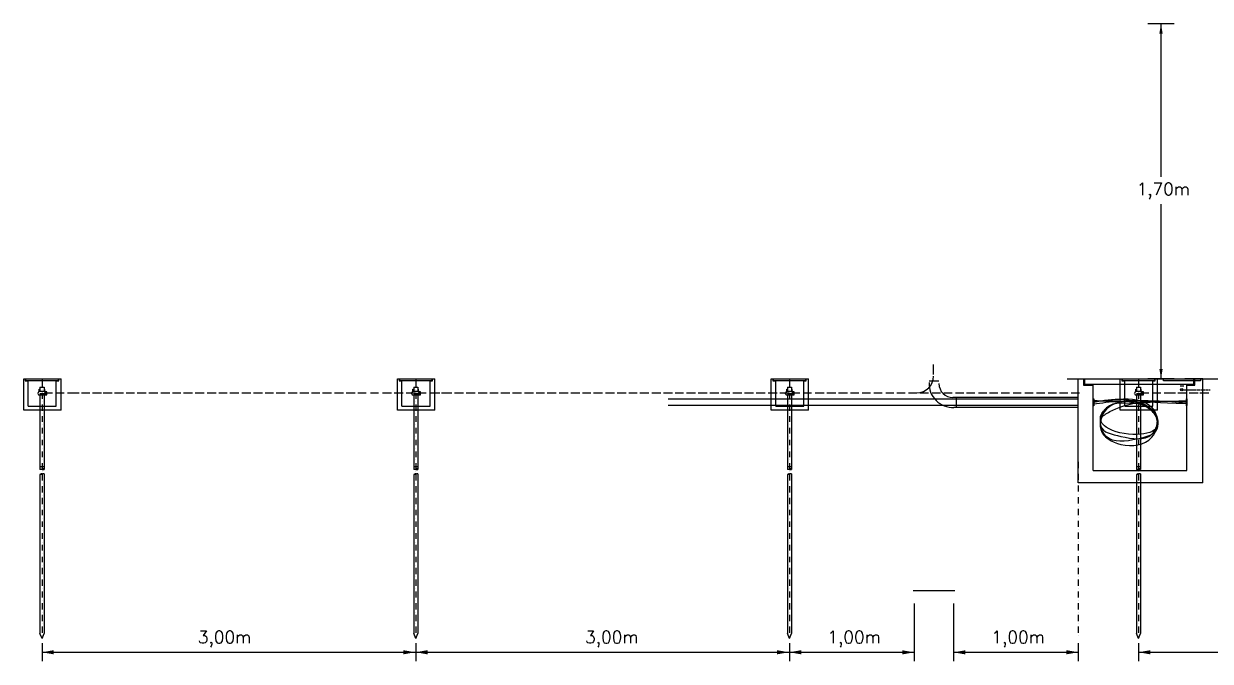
# Model space of a CAD drawing. Header units: millimetres. Extents: x 42 to 552, y 43 to 535.
# Drawn here: x 468.88 to 474.83, y 494.09 to 497.29 of the extents above; entities that cross this region are included whole.
import ezdxf

# ---------------------------------------------------------------- set-up
doc = ezdxf.new("R2010")
doc.units = ezdxf.units.MM
doc.header["$LTSCALE"] = 0.75
doc.header["$MEASUREMENT"] = 0
doc.linetypes.add('HIDDENX2', pattern=[19.05, 12.7, -6.35])
for name, color, linetype in [('L-FINA', 7, 'HIDDENX2'), ('PDF_DESENHO', 7, 'Continuous'), ('PDF_DETALHES', 7, 'Continuous'), ('PDF_POSTE', 7, 'Continuous'), ('PENA_05', 5, 'Continuous')]:
    doc.layers.add(name, color=color, linetype=linetype)
doc.layers.add('PDF_COTAS', color=7, linetype='Continuous', true_color=0x007eff)
doc.styles.add('ROMANS', font='romans.shx')

# ---------------------------------------------------------------- blocks, each defined once
blk = doc.blocks.new('A$C52243038')
at = {"color": 7, "linetype": 'Continuous'}
for points in [[(0, 0), (0, 0.65)], [(0, 0.65), (0.033, 0.65)], [(0.033, 0.65), (0.033, 0.611)], [(0.033, 0.611), (0.094, 0.611)], [(0.039, 0.65), (0.722, 0.65)], [(0.039, 0.65), (0.039, 0.617)], [(0.039, 0.617), (0.722, 0.617)], [(0.094, 0.078), (0.094, 0.611)], [(0.678, 0.611), (0.728, 0.611), (0.728, 0.65)], [(0.678, 0.078), (0.678, 0.611)], [(0.722, 0.617), (0.722, 0.65)], [(0.728, 0.65), (0.778, 0.65)], [(0.778, 0), (0.778, 0.65)], [(0.094, 0.078), (0.678, 0.078)], [(0.778, 0), (0, 0)]]:
    blk.add_lwpolyline(points, dxfattribs=at)
blk = doc.blocks.new('A$C25676E2D')
at = {"color": 7, "linetype": 'Continuous'}
for points in [[(0, 0), (0, 6.5)], [(0, 6.5), (0.333, 6.5)], [(0.333, 6.5), (0.333, 6.111)], [(0.333, 6.111), (0.944, 6.111)], [(0.389, 6.5), (7.222, 6.5)], [(0.389, 6.5), (0.389, 6.167)], [(0.389, 6.167), (7.222, 6.167)], [(0.944, 0.778), (0.944, 6.111)], [(6.778, 6.111), (7.278, 6.111), (7.278, 6.5)], [(6.778, 0.778), (6.778, 6.111)], [(7.222, 6.167), (7.222, 6.5)], [(7.278, 6.5), (7.778, 6.5)], [(7.778, 0), (7.778, 6.5)], [(0.944, 0.778), (6.778, 0.778)], [(7.778, 0), (0, 0)]]:
    blk.add_lwpolyline(points, dxfattribs=at)

msp = doc.modelspace()

# ---------------------------------------------------------------- hatches: boundary and pattern name
h = msp.add_hatch(color=256)
h.paths.add_polyline_path([(474.2474, 495.3768), (474.2501, 495.3768), (474.2501, 495.3774), (474.2474, 495.3774)])
h.paths.add_polyline_path([(474.2474, 495.3774), (474.2501, 495.3774), (474.2501, 495.3812), (474.2474, 495.3812)])
h.paths.add_polyline_path([(474.2474, 495.3812), (474.2501, 495.3812), (474.2501, 495.3945), (474.25, 495.4106), (474.2474, 495.4106)])
h.paths.add_polyline_path([(474.2474, 495.4106), (474.25, 495.4106), (474.25, 495.4112), (474.2474, 495.4112)])
h.paths.add_polyline_path([(474.25, 495.4106), (474.2501, 495.4106), (474.2501, 495.4112), (474.25, 495.4112)])
h.paths.add_polyline_path([(474.2501, 495.3945), (474.2501, 495.4106), (474.25, 495.4106)])
h.paths.add_polyline_path([(474.2501, 495.3774), (474.2502, 495.3774), (474.2501, 495.3945)])
h = msp.add_hatch(color=256)
h.paths.add_polyline_path([(474.2474, 495.3768), (474.2501, 495.3768), (474.2501, 495.3774), (474.2474, 495.3774)])
h.paths.add_polyline_path([(474.2474, 495.3774), (474.2501, 495.3774), (474.2501, 495.3812), (474.2474, 495.3812)])
h.paths.add_polyline_path([(474.2474, 495.3812), (474.2501, 495.3812), (474.2501, 495.3945), (474.25, 495.4106), (474.2474, 495.4106)])
h.paths.add_polyline_path([(474.2474, 495.4106), (474.25, 495.4106), (474.25, 495.4112), (474.2474, 495.4112)])
h.paths.add_polyline_path([(474.25, 495.4106), (474.2501, 495.4106), (474.2501, 495.4112), (474.25, 495.4112)])
h.paths.add_polyline_path([(474.2501, 495.3945), (474.2501, 495.4106), (474.25, 495.4106)])
h.paths.add_polyline_path([(474.2501, 495.3774), (474.2502, 495.3774), (474.2501, 495.3945)])
h = msp.add_hatch(color=256)
h.paths.add_polyline_path([(474.7165, 495.3768), (474.7138, 495.3768), (474.7138, 495.3774), (474.7165, 495.3774)])
h.paths.add_polyline_path([(474.7165, 495.3774), (474.7138, 495.3774), (474.7138, 495.3812), (474.7165, 495.3812)])
h.paths.add_polyline_path([(474.7165, 495.3812), (474.7138, 495.3812), (474.7138, 495.3945), (474.7139, 495.4106), (474.7165, 495.4106)])
h.paths.add_polyline_path([(474.7165, 495.4106), (474.7139, 495.4106), (474.7139, 495.4112), (474.7165, 495.4112)])
h.paths.add_polyline_path([(474.7139, 495.4106), (474.7138, 495.4106), (474.7138, 495.4112), (474.7139, 495.4112)])
h.paths.add_polyline_path([(474.7138, 495.3945), (474.7138, 495.4106), (474.7139, 495.4106)])
h.paths.add_polyline_path([(474.7138, 495.3774), (474.7137, 495.3774), (474.7138, 495.3945)])
h = msp.add_hatch(color=256)
h.paths.add_polyline_path([(474.7165, 495.3768), (474.7138, 495.3768), (474.7138, 495.3774), (474.7165, 495.3774)])
h.paths.add_polyline_path([(474.7165, 495.3774), (474.7138, 495.3774), (474.7138, 495.3812), (474.7165, 495.3812)])
h.paths.add_polyline_path([(474.7165, 495.3812), (474.7138, 495.3812), (474.7138, 495.3945), (474.7139, 495.4106), (474.7165, 495.4106)])
h.paths.add_polyline_path([(474.7165, 495.4106), (474.7139, 495.4106), (474.7139, 495.4112), (474.7165, 495.4112)])
h.paths.add_polyline_path([(474.7139, 495.4106), (474.7138, 495.4106), (474.7138, 495.4112), (474.7139, 495.4112)])
h.paths.add_polyline_path([(474.7138, 495.3945), (474.7138, 495.4106), (474.7139, 495.4106)])
h.paths.add_polyline_path([(474.7138, 495.3774), (474.7137, 495.3774), (474.7138, 495.3945)])
at = {"linetype": 'Continuous'}
for points in [[(469.0277, 494.1493), (469.0277, 494.1284), (468.9686, 494.1389)], [(470.7826, 494.1493), (470.7826, 494.1284), (470.8417, 494.1389)], [(470.9043, 494.1493), (470.9043, 494.1284), (470.8452, 494.1389)], [(472.6592, 494.1493), (472.6592, 494.1284), (472.7183, 494.1389)], [(472.7808, 494.1493), (472.7808, 494.1284), (472.7218, 494.1389)], [(473.288, 494.1489), (473.288, 494.1281), (473.3471, 494.1385)], [(473.6052, 494.1489), (473.6052, 494.1281), (473.5462, 494.1385)], [(474.1124, 494.1493), (474.1124, 494.1284), (474.1715, 494.1389)], [(474.5335, 494.1493), (474.5335, 494.1284), (474.4745, 494.1389)]]:
    msp.add_hatch(color=256, dxfattribs=at).paths.add_polyline_path(points)

# ---------------------------------------------------------------- linework, layer by layer
for p, q in [((474.654, 497.2942), (474.5206, 497.2942)), ((474.5873, 496.5263), (474.5873, 497.2942)), ((474.5873, 495.5116), (474.5873, 496.3888)), ((473.4453, 495.5336), (473.4453, 495.5828)), ((474.654, 495.5116), (474.5206, 495.5116)), ((474.654, 495.5116), (474.5206, 495.5116)), ((473.4725, 495.4992), (473.4225, 495.4992)), ((474.1715, 495.4176), (473.5424, 495.4176)), ((473.5581, 495.4176), (473.5581, 495.3676)), ((474.2474, 495.3774), (474.2474, 495.4106)), ((474.2474, 495.4106), (474.2474, 495.3774)), ((474.2474, 495.3774), (474.2474, 495.4106)), ((474.2474, 495.4106), (474.2474, 495.3774)), ((474.7165, 495.3774), (474.7165, 495.4106)), ((474.7165, 495.4106), (474.7165, 495.3774)), ((474.7165, 495.3774), (474.7165, 495.4106)), ((474.7165, 495.4106), (474.7165, 495.3774)), ((474.1715, 495.3676), (473.5478, 495.3676)), ((473.3473, 494.3841), (473.3473, 494.0937)), ((473.546, 494.3841), (473.546, 494.0937)), ((468.9686, 494.1389), (473.3473, 494.1389)), ((473.546, 494.1389), (474.1715, 494.1389)), ((474.4745, 494.1389), (478.8531, 494.1389))]:
    msp.add_line(p, q)
for points in [[(468.9686, 495.508), (468.9686, 495.4698)], [(470.8452, 495.508), (470.8452, 495.4698)], [(472.7218, 495.508), (472.7218, 495.4698)], [(474.4745, 495.508), (474.4745, 495.4698)], [(468.9547, 495.449), (468.9513, 495.4455), (468.9478, 495.4385), (468.9513, 495.4316), (468.9547, 495.4316)], [(468.9547, 495.4594), (468.9582, 495.4594)], [(468.9547, 495.4455), (468.9547, 495.4594)], [(468.9547, 495.449), (468.986, 495.449)], [(468.9582, 495.4698), (468.9791, 495.4698)], [(468.9582, 495.4698), (468.9582, 495.449)], [(468.9686, 495.4559), (468.9686, 495.4559)], [(468.9791, 495.4698), (468.9791, 495.449)], [(468.9791, 495.4594), (468.9825, 495.4594)], [(468.9825, 495.449), (468.9825, 495.4594)], [(468.986, 495.4316), (468.986, 495.449)], [(470.8313, 495.449), (470.8278, 495.4455), (470.8244, 495.4385), (470.8278, 495.4316), (470.8313, 495.4316)], [(470.8313, 495.4594), (470.8348, 495.4594)], [(470.8313, 495.4455), (470.8313, 495.4594)], [(470.8313, 495.449), (470.8626, 495.449)], [(470.8348, 495.4698), (470.8556, 495.4698)], [(470.8348, 495.4698), (470.8348, 495.449)], [(470.8452, 495.4559), (470.8452, 495.4559)], [(470.8556, 495.4698), (470.8556, 495.449)], [(470.8556, 495.4594), (470.8591, 495.4594)], [(470.8591, 495.449), (470.8591, 495.4594)], [(470.8626, 495.4316), (470.8626, 495.449)], [(472.7079, 495.449), (472.7044, 495.4455), (472.7009, 495.4385), (472.7044, 495.4316), (472.7079, 495.4316)], [(472.7079, 495.4594), (472.7113, 495.4594)], [(472.7079, 495.4455), (472.7079, 495.4594)], [(472.7079, 495.449), (472.7391, 495.449)], [(472.7113, 495.4698), (472.7322, 495.4698)], [(472.7113, 495.4698), (472.7113, 495.449)], [(472.7218, 495.4559), (472.7218, 495.4559)], [(472.7322, 495.4698), (472.7322, 495.449)], [(472.7322, 495.4594), (472.7357, 495.4594)], [(472.7357, 495.449), (472.7357, 495.4594)], [(472.7391, 495.4316), (472.7391, 495.449)], [(474.4606, 495.449), (474.4571, 495.4455), (474.4536, 495.4385), (474.4571, 495.4316), (474.4606, 495.4316)], [(474.4606, 495.4594), (474.464, 495.4594)], [(474.4606, 495.4455), (474.4606, 495.4594)], [(474.4606, 495.449), (474.4918, 495.449)], [(474.464, 495.4698), (474.4849, 495.4698)], [(474.464, 495.4698), (474.464, 495.449)], [(474.4745, 495.4559), (474.4745, 495.4559)], [(474.4849, 495.4698), (474.4849, 495.449)], [(474.4849, 495.4594), (474.4884, 495.4594)], [(474.4884, 495.449), (474.4884, 495.4594)], [(474.4918, 495.4316), (474.4918, 495.449)], [(468.9443, 495.4385), (468.9443, 495.4385)], [(468.9547, 495.4316), (468.986, 495.4316)], [(468.9582, 495.4385), (468.986, 495.4385)], [(468.9582, 495.4316), (468.9582, 495.0563)], [(468.9686, 495.442), (468.9686, 495.4107)], [(468.9686, 495.3968), (468.9686, 495.3968)], [(468.9791, 495.442), (469.0208, 495.442)], [(468.9791, 495.4316), (468.9791, 495.0563)], [(468.986, 495.4455), (468.986, 495.4316), (468.993, 495.4316), (468.993, 495.4455), (468.986, 495.4455)], [(468.986, 495.442), (468.9895, 495.442)], [(468.986, 495.4385), (468.9895, 495.4385)], [(468.9895, 495.442), (468.993, 495.4455), (468.993, 495.4455)], [(468.9895, 495.4385), (468.993, 495.4385), (468.9895, 495.442)], [(468.993, 495.4316), (468.993, 495.4351), (468.9895, 495.4385)], [(469.0034, 495.4385), (469.0034, 495.4385)], [(469.0381, 495.442), (469.0799, 495.442)], [(469.0972, 495.442), (469.1389, 495.442)], [(469.1129, 495.442), (469.1546, 495.442)], [(469.1667, 495.442), (469.2084, 495.442)], [(469.2223, 495.442), (469.2675, 495.442)], [(469.2762, 495.442), (469.3214, 495.442)], [(469.3318, 495.442), (469.3735, 495.442)], [(469.3318, 495.442), (469.377, 495.442)], [(469.3909, 495.442), (469.4326, 495.442)], [(469.4465, 495.442), (469.4917, 495.442)], [(469.5056, 495.442), (469.5507, 495.442)], [(469.5646, 495.442), (469.6063, 495.442)], [(469.5646, 495.442), (469.6098, 495.442)], [(469.6237, 495.442), (469.6654, 495.442)], [(469.6793, 495.442), (469.7245, 495.442)], [(469.7384, 495.442), (469.7836, 495.442)], [(469.7975, 495.442), (469.8392, 495.442)], [(469.7975, 495.442), (469.8426, 495.442)], [(469.8565, 495.442), (469.8982, 495.442)], [(469.9121, 495.442), (469.9573, 495.442)], [(469.9712, 495.442), (470.0164, 495.442)], [(470.0303, 495.442), (470.072, 495.442)], [(470.0303, 495.442), (470.0755, 495.442)], [(470.0894, 495.442), (470.1311, 495.442)], [(470.145, 495.442), (470.1901, 495.442)], [(470.204, 495.442), (470.2492, 495.442)], [(470.2631, 495.442), (470.3048, 495.442)], [(470.2631, 495.442), (470.3083, 495.442)], [(470.3222, 495.442), (470.3639, 495.442)], [(470.3778, 495.442), (470.423, 495.442)], [(470.4369, 495.442), (470.4821, 495.442)], [(470.496, 495.442), (470.5377, 495.442)], [(470.496, 495.442), (470.5411, 495.442)], [(470.555, 495.442), (470.5967, 495.442)], [(470.6173, 495.442), (470.659, 495.442)], [(470.6784, 495.442), (470.7236, 495.442)], [(470.7375, 495.442), (470.7827, 495.442)], [(470.7966, 495.442), (470.8417, 495.442)], [(470.8209, 495.4385), (470.8209, 495.4385)], [(470.8313, 495.4316), (470.8626, 495.4316)], [(470.8348, 495.4385), (470.8626, 495.4385)], [(470.8348, 495.4316), (470.8348, 495.0563)], [(470.8452, 495.442), (470.8452, 495.4107)], [(470.8452, 495.3968), (470.8452, 495.3968)], [(470.8556, 495.442), (470.8973, 495.442)], [(470.8556, 495.4316), (470.8556, 495.0563)], [(470.8626, 495.4455), (470.8626, 495.4316), (470.8695, 495.4316), (470.8695, 495.4455), (470.8626, 495.4455)], [(470.8626, 495.442), (470.8661, 495.442)], [(470.8626, 495.4385), (470.8661, 495.4385)], [(470.8661, 495.442), (470.8695, 495.4455), (470.8695, 495.4455)], [(470.8661, 495.4385), (470.8695, 495.4385), (470.8661, 495.442)], [(470.8695, 495.4316), (470.8695, 495.4351), (470.8661, 495.4385)], [(470.88, 495.4385), (470.88, 495.4385)], [(470.9147, 495.442), (470.9564, 495.442)], [(470.9251, 495.442), (470.9668, 495.442)], [(470.9738, 495.442), (471.0155, 495.442)], [(470.9842, 495.442), (471.0259, 495.442)], [(471.0398, 495.442), (471.085, 495.442)], [(471.0989, 495.442), (471.1441, 495.442)], [(471.158, 495.442), (471.1997, 495.442)], [(471.158, 495.442), (471.2031, 495.442)], [(471.217, 495.442), (471.2587, 495.442)], [(471.2726, 495.442), (471.3178, 495.442)], [(471.3317, 495.442), (471.3769, 495.442)], [(471.3908, 495.442), (471.4325, 495.442)], [(471.3908, 495.442), (471.436, 495.442)], [(471.4499, 495.442), (471.4916, 495.442)], [(471.5055, 495.442), (471.5507, 495.442)], [(471.5646, 495.442), (471.6097, 495.442)], [(471.6236, 495.442), (471.6653, 495.442)], [(471.6236, 495.442), (471.6688, 495.442)], [(471.6827, 495.442), (471.7244, 495.442)], [(471.7383, 495.442), (471.7835, 495.442)], [(471.7974, 495.442), (471.8426, 495.442)], [(471.8565, 495.442), (471.8982, 495.442)], [(471.8565, 495.442), (471.9016, 495.442)], [(471.9155, 495.442), (471.9572, 495.442)], [(471.9711, 495.442), (472.0163, 495.442)], [(472.0302, 495.442), (472.0754, 495.442)], [(472.0893, 495.442), (472.131, 495.442)], [(472.0893, 495.442), (472.1345, 495.442)], [(472.1484, 495.442), (472.1901, 495.442)], [(472.204, 495.442), (472.2491, 495.442)], [(472.263, 495.442), (472.3082, 495.442)], [(472.3221, 495.442), (472.3638, 495.442)], [(472.3221, 495.442), (472.3673, 495.442)], [(472.3812, 495.442), (472.4229, 495.442)], [(472.4368, 495.442), (472.482, 495.442)], [(472.4959, 495.442), (472.5411, 495.442)], [(472.555, 495.442), (472.6001, 495.442)], [(472.555, 495.442), (472.6001, 495.442)], [(472.614, 495.442), (472.6592, 495.442)], [(472.6731, 495.442), (472.7183, 495.442)], [(472.6974, 495.4385), (472.6974, 495.4385)], [(472.7079, 495.4316), (472.7391, 495.4316)], [(472.7113, 495.4385), (472.7391, 495.4385)], [(472.7113, 495.4316), (472.7113, 495.0563)], [(472.7218, 495.442), (472.7218, 495.4107)], [(472.7218, 495.3968), (472.7218, 495.3968)], [(472.7322, 495.442), (472.7739, 495.442)], [(472.7322, 495.4316), (472.7322, 495.0563)], [(472.7391, 495.4455), (472.7391, 495.4316), (472.7461, 495.4316), (472.7461, 495.4455), (472.7391, 495.4455)], [(472.7391, 495.442), (472.7426, 495.442)], [(472.7391, 495.4385), (472.7426, 495.4385)], [(472.7426, 495.442), (472.7461, 495.4455), (472.7461, 495.4455)], [(472.7426, 495.4385), (472.7461, 495.4385), (472.7426, 495.442)], [(472.7461, 495.4316), (472.7461, 495.4351), (472.7426, 495.4385)], [(472.7565, 495.4385), (472.7565, 495.4385)], [(472.7913, 495.442), (472.833, 495.442)], [(472.8503, 495.442), (472.892, 495.442)], [(472.8503, 495.442), (472.8955, 495.442)], [(472.8503, 495.442), (472.8955, 495.442)], [(472.9094, 495.442), (472.9546, 495.442)], [(472.9685, 495.442), (473.0137, 495.442)], [(473.0276, 495.442), (473.0693, 495.442)], [(473.0866, 495.442), (473.1283, 495.442)], [(473.1457, 495.442), (473.1874, 495.442)], [(473.2048, 495.442), (473.2465, 495.442)], [(473.2604, 495.442), (473.3021, 495.442)], [(473.3195, 495.442), (473.3473, 495.442)], [(473.3195, 495.442), (473.3612, 495.442)], [(473.3786, 495.442), (473.4203, 495.442)], [(473.4376, 495.442), (473.4793, 495.442)], [(473.4967, 495.442), (473.5384, 495.442)], [(473.5558, 495.442), (473.5975, 495.442)], [(473.6114, 495.442), (473.6531, 495.442)], [(473.6705, 495.442), (473.6983, 495.442)], [(473.6705, 495.442), (473.7122, 495.442)], [(473.7261, 495.442), (473.7678, 495.442)], [(473.7851, 495.442), (473.8129, 495.442)], [(473.7851, 495.442), (473.8268, 495.442)], [(473.8442, 495.442), (473.8859, 495.442)], [(473.9033, 495.442), (473.945, 495.442)], [(473.9624, 495.442), (474.0041, 495.442)], [(474.0215, 495.442), (474.0632, 495.442)], [(474.0771, 495.442), (474.1188, 495.442)], [(474.1361, 495.442), (474.1639, 495.442)], [(474.1361, 495.442), (474.1778, 495.442)], [(474.4501, 495.4385), (474.4501, 495.4385)], [(474.4606, 495.4316), (474.4918, 495.4316)], [(474.464, 495.4385), (474.4918, 495.4385)], [(474.464, 495.4316), (474.464, 495.0563)], [(474.4745, 495.442), (474.4745, 495.4107)], [(474.4745, 495.3968), (474.4745, 495.3968)], [(474.4849, 495.442), (474.5266, 495.442)], [(474.4849, 495.4316), (474.4849, 495.0563)], [(474.4918, 495.4455), (474.4918, 495.4316), (474.4988, 495.4316), (474.4988, 495.4455), (474.4918, 495.4455)], [(474.4918, 495.442), (474.4953, 495.442)], [(474.4918, 495.4385), (474.4953, 495.4385)], [(474.4953, 495.442), (474.4988, 495.4455), (474.4988, 495.4455)], [(474.4953, 495.4385), (474.4988, 495.4385), (474.4953, 495.442)], [(474.4988, 495.4316), (474.4988, 495.4351), (474.4953, 495.4385)], [(474.5092, 495.4385), (474.5092, 495.4385)], [(474.544, 495.442), (474.5857, 495.442)], [(474.603, 495.442), (474.6447, 495.442)], [(474.6187, 495.442), (474.6604, 495.442)], [(474.6725, 495.442), (474.7142, 495.442)], [(474.7281, 495.442), (474.7733, 495.442)], [(474.782, 495.442), (474.8272, 495.442)], [(468.9686, 495.3829), (468.9686, 495.3517)], [(468.9686, 495.3378), (468.9686, 495.3378)], [(470.8452, 495.3829), (470.8452, 495.3517)], [(470.8452, 495.3378), (470.8452, 495.3378)], [(472.7218, 495.3829), (472.7218, 495.3517)], [(472.7218, 495.3378), (472.7218, 495.3378)], [(474.4745, 495.3829), (474.4745, 495.3517)], [(474.4745, 495.3378), (474.4745, 495.3378)], [(468.9686, 495.3239), (468.9686, 495.2961)], [(468.9686, 495.2822), (468.9686, 495.2822)], [(470.8452, 495.3239), (470.8452, 495.2961)], [(470.8452, 495.2822), (470.8452, 495.2822)], [(472.7218, 495.3239), (472.7218, 495.2961)], [(472.7218, 495.2822), (472.7218, 495.2822)], [(474.4745, 495.3239), (474.4745, 495.2961)], [(474.4745, 495.2822), (474.4745, 495.2822)], [(468.9686, 495.2648), (468.9686, 495.237)], [(468.9686, 495.2231), (468.9686, 495.2231)], [(470.8452, 495.2648), (470.8452, 495.237)], [(470.8452, 495.2231), (470.8452, 495.2231)], [(472.7218, 495.2648), (472.7218, 495.237)], [(472.7218, 495.2231), (472.7218, 495.2231)], [(474.4745, 495.2648), (474.4745, 495.237)], [(474.4745, 495.2231), (474.4745, 495.2231)], [(468.9686, 495.2057), (468.9686, 495.1779)], [(468.9686, 495.164), (468.9686, 495.164)], [(470.8452, 495.2057), (470.8452, 495.1779)], [(470.8452, 495.164), (470.8452, 495.164)], [(472.7218, 495.2057), (472.7218, 495.1779)], [(472.7218, 495.164), (472.7218, 495.164)], [(474.4745, 495.2057), (474.4745, 495.1779)], [(474.4745, 495.164), (474.4745, 495.164)], [(468.9686, 495.1466), (468.9686, 495.1188)], [(468.9686, 495.1049), (468.9686, 495.1049)], [(470.8452, 495.1466), (470.8452, 495.1188)], [(470.8452, 495.1049), (470.8452, 495.1049)], [(472.7218, 495.1466), (472.7218, 495.1188)], [(472.7218, 495.1049), (472.7218, 495.1049)], [(474.1715, 495.0945), (474.1715, 495.0632)], [(474.1715, 495.0945), (474.1715, 495.0632)], [(474.4745, 495.1466), (474.4745, 495.1188)], [(474.4745, 495.1049), (474.4745, 495.1049)], [(468.9791, 495.0702), (468.9582, 495.0702)], [(468.9686, 495.0563), (468.9652, 495.0563), (468.9617, 495.0563), (468.9617, 495.0563), (468.9582, 495.0563)], [(468.9686, 495.0354), (468.9652, 495.0354), (468.9582, 495.032)], [(468.9582, 495.032), (468.9582, 494.2327)], [(468.9617, 495.032), (468.9582, 495.032)], [(468.9721, 495.0354), (468.9652, 495.032), (468.9617, 495.032), (468.9617, 495.032)], [(468.9686, 495.0876), (468.9686, 495.0598)], [(468.9686, 495.0563), (468.9721, 495.0563), (468.9791, 495.0563), (468.9756, 495.0563), (468.9756, 495.0598), (468.9721, 495.0598), (468.9686, 495.0563)], [(468.9686, 495.0459), (468.9686, 495.0459)], [(468.9686, 495.032), (468.9686, 495.0007)], [(468.9791, 495.0354), (468.9756, 495.0354), (468.9756, 495.0354), (468.9721, 495.0354)], [(468.9791, 495.0354), (468.9791, 494.2327)], [(470.8556, 495.0702), (470.8348, 495.0702)], [(470.8452, 495.0563), (470.8417, 495.0563), (470.8383, 495.0563), (470.8383, 495.0563), (470.8348, 495.0563)], [(470.8452, 495.0354), (470.8417, 495.0354), (470.8348, 495.032)], [(470.8348, 495.032), (470.8348, 494.2327)], [(470.8383, 495.032), (470.8348, 495.032)], [(470.8487, 495.0354), (470.8417, 495.032), (470.8383, 495.032), (470.8383, 495.032)], [(470.8452, 495.0876), (470.8452, 495.0598)], [(470.8452, 495.0563), (470.8487, 495.0563), (470.8556, 495.0563), (470.8522, 495.0563), (470.8522, 495.0598), (470.8487, 495.0598), (470.8452, 495.0563)], [(470.8452, 495.0459), (470.8452, 495.0459)], [(470.8452, 495.032), (470.8452, 495.0007)], [(470.8556, 495.0354), (470.8522, 495.0354), (470.8522, 495.0354), (470.8487, 495.0354)], [(470.8556, 495.0354), (470.8556, 494.2327)], [(472.7322, 495.0702), (472.7113, 495.0702)], [(472.7218, 495.0563), (472.7183, 495.0563), (472.7148, 495.0563), (472.7148, 495.0563), (472.7113, 495.0563)], [(472.7218, 495.0354), (472.7183, 495.0354), (472.7113, 495.032)], [(472.7113, 495.032), (472.7113, 494.2327)], [(472.7148, 495.032), (472.7113, 495.032)], [(472.7252, 495.0354), (472.7183, 495.032), (472.7148, 495.032), (472.7148, 495.032)], [(472.7218, 495.0876), (472.7218, 495.0598)], [(472.7218, 495.0563), (472.7252, 495.0563), (472.7322, 495.0563), (472.7287, 495.0563), (472.7287, 495.0598), (472.7252, 495.0598), (472.7218, 495.0563)], [(472.7218, 495.0459), (472.7218, 495.0459)], [(472.7218, 495.032), (472.7218, 495.0007)], [(472.7322, 495.0354), (472.7287, 495.0354), (472.7287, 495.0354), (472.7252, 495.0354)], [(472.7322, 495.0354), (472.7322, 494.2327)], [(474.1715, 495.0493), (474.1715, 495.0493)], [(474.1715, 495.0493), (474.1715, 495.0493)], [(474.1715, 495.0354), (474.1715, 495.0042)], [(474.1715, 495.0354), (474.1715, 495.0042)], [(474.4849, 495.0702), (474.464, 495.0702)], [(474.4745, 495.0563), (474.471, 495.0563), (474.4675, 495.0563), (474.4675, 495.0563), (474.464, 495.0563)], [(474.4745, 495.0354), (474.471, 495.0354), (474.464, 495.032)], [(474.464, 495.032), (474.464, 494.2327)], [(474.4675, 495.032), (474.464, 495.032)], [(474.4779, 495.0354), (474.471, 495.032), (474.4675, 495.032), (474.4675, 495.032)], [(474.4745, 495.0876), (474.4745, 495.0598)], [(474.4745, 495.0563), (474.4779, 495.0563), (474.4849, 495.0563), (474.4814, 495.0563), (474.4814, 495.0598), (474.4779, 495.0598), (474.4745, 495.0563)], [(474.4745, 495.0459), (474.4745, 495.0459)], [(474.4745, 495.032), (474.4745, 495.0007)], [(474.4849, 495.0354), (474.4814, 495.0354), (474.4814, 495.0354), (474.4779, 495.0354)], [(474.4849, 495.0354), (474.4849, 494.2327)], [(468.9686, 494.9868), (468.9686, 494.9868)], [(468.9686, 494.9729), (468.9686, 494.9416)], [(470.8452, 494.9868), (470.8452, 494.9868)], [(470.8452, 494.9729), (470.8452, 494.9416)], [(472.7218, 494.9868), (472.7218, 494.9868)], [(472.7218, 494.9729), (472.7218, 494.9416)], [(474.1715, 494.9903), (474.1715, 494.9903)], [(474.1715, 494.9903), (474.1715, 494.9903)], [(474.1715, 494.9764), (474.1715, 494.9451)], [(474.4745, 494.9868), (474.4745, 494.9868)], [(474.4745, 494.9729), (474.4745, 494.9416)], [(468.9686, 494.9277), (468.9686, 494.9277)], [(468.9686, 494.9138), (468.9686, 494.8825)], [(470.8452, 494.9277), (470.8452, 494.9277)], [(470.8452, 494.9138), (470.8452, 494.8825)], [(472.7218, 494.9277), (472.7218, 494.9277)], [(472.7218, 494.9138), (472.7218, 494.8825)], [(474.1715, 494.9312), (474.1715, 494.9312)], [(474.1715, 494.9173), (474.1715, 494.886)], [(474.4745, 494.9277), (474.4745, 494.9277)], [(474.4745, 494.9138), (474.4745, 494.8825)], [(468.9686, 494.8686), (468.9686, 494.8686)], [(468.9686, 494.8547), (468.9686, 494.8269)], [(470.8452, 494.8686), (470.8452, 494.8686)], [(470.8452, 494.8547), (470.8452, 494.8269)], [(472.7218, 494.8686), (472.7218, 494.8686)], [(472.7218, 494.8547), (472.7218, 494.8269)], [(474.1715, 494.8721), (474.1715, 494.8721)], [(474.1715, 494.8582), (474.1715, 494.8269)], [(474.4745, 494.8686), (474.4745, 494.8686)], [(474.4745, 494.8547), (474.4745, 494.8269)], [(468.9686, 494.8095), (468.9686, 494.8095)], [(468.9686, 494.7956), (468.9686, 494.7678)], [(470.8452, 494.8095), (470.8452, 494.8095)], [(470.8452, 494.7956), (470.8452, 494.7678)], [(472.7218, 494.8095), (472.7218, 494.8095)], [(472.7218, 494.7956), (472.7218, 494.7678)], [(474.1715, 494.813), (474.1715, 494.813)], [(474.1715, 494.7991), (474.1715, 494.7678)], [(474.4745, 494.8095), (474.4745, 494.8095)], [(474.4745, 494.7956), (474.4745, 494.7678)], [(468.9686, 494.7505), (468.9686, 494.7505)], [(468.9686, 494.7366), (468.9686, 494.7088)], [(470.8452, 494.7505), (470.8452, 494.7505)], [(470.8452, 494.7366), (470.8452, 494.7088)], [(472.7218, 494.7505), (472.7218, 494.7505)], [(472.7218, 494.7366), (472.7218, 494.7088)], [(474.1715, 494.7539), (474.1715, 494.7539)], [(474.1715, 494.74), (474.1715, 494.7088)], [(474.4745, 494.7505), (474.4745, 494.7505)], [(474.4745, 494.7366), (474.4745, 494.7088)], [(468.9686, 494.6914), (468.9686, 494.6914)], [(468.9686, 494.6775), (468.9686, 494.6497)], [(470.8452, 494.6914), (470.8452, 494.6914)], [(470.8452, 494.6775), (470.8452, 494.6497)], [(472.7218, 494.6914), (472.7218, 494.6914)], [(472.7218, 494.6775), (472.7218, 494.6497)], [(474.1715, 494.6949), (474.1715, 494.6949)], [(474.1715, 494.681), (474.1715, 494.6497)], [(474.4745, 494.6914), (474.4745, 494.6914)], [(474.4745, 494.6775), (474.4745, 494.6497)], [(468.9686, 494.6323), (468.9686, 494.6323)], [(468.9686, 494.6184), (468.9686, 494.5906)], [(470.8452, 494.6323), (470.8452, 494.6323)], [(470.8452, 494.6184), (470.8452, 494.5906)], [(472.7218, 494.6323), (472.7218, 494.6323)], [(472.7218, 494.6184), (472.7218, 494.5906)], [(474.1715, 494.6358), (474.1715, 494.6358)], [(474.1715, 494.6219), (474.1715, 494.5906)], [(474.4745, 494.6323), (474.4745, 494.6323)], [(474.4745, 494.6184), (474.4745, 494.5906)], [(468.9686, 494.5767), (468.9686, 494.5767)], [(468.9686, 494.5628), (468.9686, 494.5315)], [(470.8452, 494.5767), (470.8452, 494.5767)], [(470.8452, 494.5628), (470.8452, 494.5315)], [(472.7218, 494.5767), (472.7218, 494.5767)], [(472.7218, 494.5628), (472.7218, 494.5315)], [(474.1715, 494.5767), (474.1715, 494.5767)], [(474.1715, 494.5628), (474.1715, 494.5315)], [(474.4745, 494.5767), (474.4745, 494.5767)], [(474.4745, 494.5628), (474.4745, 494.5315)], [(468.9686, 494.5176), (468.9686, 494.5176)], [(468.9686, 494.5037), (468.9686, 494.4725)], [(470.8452, 494.5176), (470.8452, 494.5176)], [(470.8452, 494.5037), (470.8452, 494.4725)], [(472.7218, 494.5176), (472.7218, 494.5176)], [(472.7218, 494.5037), (472.7218, 494.4725)], [(474.1715, 494.5176), (474.1715, 494.5176)], [(474.1715, 494.5037), (474.1715, 494.4725)], [(474.4745, 494.5176), (474.4745, 494.5176)], [(474.4745, 494.5037), (474.4745, 494.4725)], [(468.9686, 494.4586), (468.9686, 494.4586)], [(468.9686, 494.4447), (468.9686, 494.4134)], [(470.8452, 494.4586), (470.8452, 494.4586)], [(470.8452, 494.4447), (470.8452, 494.4134)], [(472.7218, 494.4586), (472.7218, 494.4586)], [(472.7218, 494.4447), (472.7218, 494.4134)], [(474.1715, 494.4586), (474.1715, 494.4586)], [(474.1715, 494.4447), (474.1715, 494.4134)], [(474.4745, 494.4586), (474.4745, 494.4586)], [(474.4745, 494.4447), (474.4745, 494.4134)], [(468.9686, 494.3995), (468.9686, 494.3995)], [(468.9686, 494.3856), (468.9686, 494.3543)], [(470.8452, 494.3995), (470.8452, 494.3995)], [(470.8452, 494.3856), (470.8452, 494.3543)], [(472.7218, 494.3995), (472.7218, 494.3995)], [(472.7218, 494.3856), (472.7218, 494.3543)], [(474.1715, 494.3995), (474.1715, 494.3995)], [(474.1715, 494.3856), (474.1715, 494.3543)], [(474.4745, 494.3995), (474.4745, 494.3995)], [(474.4745, 494.3856), (474.4745, 494.3543)], [(468.9686, 494.3404), (468.9686, 494.3404)], [(468.9686, 494.3265), (468.9686, 494.2952)], [(470.8452, 494.3404), (470.8452, 494.3404)], [(470.8452, 494.3265), (470.8452, 494.2952)], [(472.7218, 494.3404), (472.7218, 494.3404)], [(472.7218, 494.3265), (472.7218, 494.2952)], [(474.1715, 494.3404), (474.1715, 494.3404)], [(474.1715, 494.3265), (474.1715, 494.2952)], [(474.4745, 494.3404), (474.4745, 494.3404)], [(474.4745, 494.3265), (474.4745, 494.2952)], [(468.9686, 494.2813), (468.9686, 494.2813)], [(468.9686, 494.2674), (468.9686, 494.2362)], [(470.8452, 494.2813), (470.8452, 494.2813)], [(470.8452, 494.2674), (470.8452, 494.2362)], [(472.7218, 494.2813), (472.7218, 494.2813)], [(472.7218, 494.2674), (472.7218, 494.2362)], [(474.1715, 494.2813), (474.1715, 494.2813)], [(474.1715, 494.2674), (474.1715, 494.2362)], [(474.4745, 494.2813), (474.4745, 494.2813)], [(474.4745, 494.2674), (474.4745, 494.2362)], [(468.9686, 494.2084), (468.9582, 494.2327)], [(468.9686, 494.2084), (468.9791, 494.2327)], [(468.9686, 494.2223), (468.9686, 494.2223)], [(470.8452, 494.2084), (470.8348, 494.2327)], [(470.8452, 494.2084), (470.8556, 494.2327)], [(470.8452, 494.2223), (470.8452, 494.2223)], [(472.7218, 494.2084), (472.7113, 494.2327)], [(472.7218, 494.2084), (472.7322, 494.2327)], [(472.7218, 494.2223), (472.7218, 494.2223)], [(474.1715, 494.2223), (474.1715, 494.2223)], [(474.4745, 494.2084), (474.464, 494.2327)], [(474.4745, 494.2084), (474.4849, 494.2327)], [(474.4745, 494.2223), (474.4745, 494.2223)], [(468.9686, 494.184), (468.9686, 494.0937)], [(470.8452, 494.184), (470.8452, 494.0937)], [(470.8452, 494.184), (470.8452, 494.0937)], [(472.7218, 494.184), (472.7218, 494.0937)], [(472.7218, 494.184), (472.7218, 494.0937)], [(472.7218, 494.184), (472.7218, 494.0937)], [(474.1715, 494.184), (474.1715, 494.0937)], [(474.1715, 494.184), (474.1715, 494.0937)], [(474.1715, 494.184), (474.1715, 494.0937)], [(474.4745, 494.184), (474.4745, 494.0937)]]:
    msp.add_lwpolyline(points, dxfattribs=at)
for points in [[(472.1133, 495.4106), (474.1715, 495.4106)], [(474.1715, 495.3774), (472.1133, 495.3774)]]:
    msp.add_lwpolyline(points)
for points in [[(474.2501, 495.3768), (474.2474, 495.3768), (474.2474, 495.4112), (474.2501, 495.4112)], [(474.2501, 495.3768), (474.2474, 495.3768), (474.2474, 495.4112), (474.2501, 495.4112)], [(474.7138, 495.3768), (474.7165, 495.3768), (474.7165, 495.4112), (474.7138, 495.4112)], [(474.7138, 495.3768), (474.7165, 495.3768), (474.7165, 495.4112), (474.7138, 495.4112)]]:
    msp.add_lwpolyline(points, close=True)
for centre, radius, start, end in [((473.3619, 495.5254), 0.0834, 270, 0), ((473.5424, 495.4875), 0.1199, 177.42305, 272.59486), ((473.5424, 495.4875), 0.0699, 180, 270.00001)]:
    msp.add_arc(centre, radius, start, end)
for points, knots in [([(474.2474, 495.3961), (474.2893, 495.4018), (474.3852, 495.4148), (474.542, 495.4104), (474.5935, 495.2503), (474.4571, 495.2222), (474.3094, 495.2503), (474.2675, 495.3215), (474.3876, 495.4333), (474.5075, 495.3919), (474.7138, 495.402)], [0.060951, 0.060951, 0.060951, 0.060951, 3.18264, 7.20266, 9.71785, 12.736991, 16.557052, 18.963776, 20.533761, 27.348764, 27.348764, 27.348764, 27.348764]), ([(474.2474, 495.3961), (474.2893, 495.4018), (474.3852, 495.4148), (474.542, 495.4104), (474.5935, 495.2503), (474.4571, 495.2222), (474.3094, 495.2503), (474.2675, 495.3215), (474.3876, 495.4333), (474.5075, 495.3919), (474.7138, 495.402)], [0.060951, 0.060951, 0.060951, 0.060951, 3.18264, 7.20266, 9.71785, 12.736991, 16.557052, 18.963776, 20.533761, 27.348764, 27.348764, 27.348764, 27.348764]), ([(474.7138, 495.3852), (474.5647, 495.391), (474.4681, 495.4042), (474.3104, 495.3998), (474.2589, 495.2396), (474.3953, 495.1623), (474.5429, 495.1814), (474.5849, 495.3109), (474.4657, 495.4218), (474.3472, 495.413), (474.2474, 495.3921)], [0, 0, 0, 0, 3.18264, 7.20266, 9.71785, 12.736991, 16.557052, 18.963776, 20.533761, 27.265074, 27.265074, 27.265074, 27.265074]), ([(474.7138, 495.3852), (474.5647, 495.391), (474.4681, 495.4042), (474.3104, 495.3998), (474.2589, 495.2396), (474.3953, 495.1623), (474.5429, 495.1814), (474.5849, 495.3109), (474.4657, 495.4218), (474.3472, 495.413), (474.2474, 495.3921)], [0, 0, 0, 0, 3.18264, 7.20266, 9.71785, 12.736991, 16.557052, 18.963776, 20.533761, 27.265074, 27.265074, 27.265074, 27.265074]), ([(474.2474, 495.3855), (474.2893, 495.3912), (474.3852, 495.4041), (474.542, 495.3998), (474.5935, 495.2396), (474.4571, 495.2043), (474.3094, 495.1814), (474.2675, 495.3109), (474.3876, 495.3826), (474.5075, 495.4128), (474.7138, 495.3914)], [0.060951, 0.060951, 0.060951, 0.060951, 3.18264, 7.20266, 9.71785, 12.736991, 16.557052, 18.963776, 20.533761, 27.348764, 27.348764, 27.348764, 27.348764]), ([(474.2474, 495.3855), (474.2893, 495.3912), (474.3852, 495.4041), (474.542, 495.3998), (474.5935, 495.2396), (474.4571, 495.2043), (474.3094, 495.1814), (474.2675, 495.3109), (474.3876, 495.3826), (474.5075, 495.4128), (474.7138, 495.3914)], [0.060951, 0.060951, 0.060951, 0.060951, 3.18264, 7.20266, 9.71785, 12.736991, 16.557052, 18.963776, 20.533761, 27.348764, 27.348764, 27.348764, 27.348764]), ([(474.7138, 495.3958), (474.5647, 495.4016), (474.4681, 495.3737), (474.3104, 495.4104), (474.2589, 495.2503), (474.3953, 495.2196), (474.5429, 495.192), (474.5849, 495.3215), (474.4657, 495.414), (474.3472, 495.3956), (474.2474, 495.4017)], [0, 0, 0, 0, 3.18264, 7.20266, 9.71785, 12.736991, 16.557052, 18.963776, 20.533761, 27.265074, 27.265074, 27.265074, 27.265074]), ([(474.7138, 495.3958), (474.5647, 495.4016), (474.4681, 495.3737), (474.3104, 495.4104), (474.2589, 495.2503), (474.3953, 495.2196), (474.5429, 495.192), (474.5849, 495.3215), (474.4657, 495.414), (474.3472, 495.3956), (474.2474, 495.4017)], [0, 0, 0, 0, 3.18264, 7.20266, 9.71785, 12.736991, 16.557052, 18.963776, 20.533761, 27.265074, 27.265074, 27.265074, 27.265074])]:
    msp.add_open_spline(points, degree=3, knots=knots)
for points in [[(474.5955, 497.245), (474.5791, 497.245), (474.5873, 497.2942)], [(474.5955, 495.5607), (474.5791, 495.5607), (474.5873, 495.5116)]]:
    msp.add_solid(points)
at = {"layer": 'L-FINA', "linetype": 'HIDDENX2', "ltscale": 0.25}
msp.add_line((473.3421, 494.4482), (473.5512, 494.4482), dxfattribs=at)
at = {"layer": 'PDF_COTAS', "color": 7, "lineweight": 25}
msp.add_lwpolyline([(474.7969, 495.5116), (474.7073, 495.5116)], dxfattribs=at)
at = {"layer": 'PDF_DESENHO', "lineweight": 25}
msp.add_lwpolyline([(474.7853, 495.5116), (474.7853, 495.5013), (474.5998, 495.5013), (474.5998, 495.5116)], close=True, dxfattribs=at)
at = {"layer": 'PDF_DETALHES', "lineweight": 25}
msp.add_lwpolyline([(474.683, 495.4757), (474.7022, 495.4757)], dxfattribs=at)
at = {"layer": 'PDF_POSTE', "lineweight": 25}
for points in [[(474.3003, 495.5116), (474.5639, 495.5116)], [(474.6906, 495.4565), (474.6932, 495.4565)], [(474.6945, 495.4565), (474.6983, 495.4565)], [(474.7009, 495.4565), (474.7047, 495.4565)], [(474.706, 495.4565), (474.7098, 495.4565)], [(474.7124, 495.4565), (474.7162, 495.4565)], [(474.7175, 495.4565), (474.7214, 495.4565)], [(474.7226, 495.4565), (474.7265, 495.4565)], [(474.729, 495.4565), (474.7329, 495.4565)], [(474.7341, 495.4565), (474.738, 495.4565)], [(474.7405, 495.4565), (474.7444, 495.4565)], [(474.7457, 495.4565), (474.7495, 495.4565)], [(474.7508, 495.4565), (474.7546, 495.4565)], [(474.7572, 495.4565), (474.761, 495.4565)], [(474.7623, 495.4565), (474.7661, 495.4565)], [(474.7687, 495.4565), (474.7725, 495.4565)], [(474.7738, 495.4565), (474.7777, 495.4565)], [(474.7789, 495.4565), (474.7828, 495.4565)], [(474.7853, 495.4565), (474.7892, 495.4565)], [(474.7905, 495.4565), (474.7943, 495.4565)], [(474.7969, 495.4565), (474.8007, 495.4565)], [(474.802, 495.4565), (474.8058, 495.4565)], [(474.8071, 495.4565), (474.8109, 495.4565)], [(474.8135, 495.4565), (474.8173, 495.4565)], [(474.8186, 495.4565), (474.8224, 495.4565)], [(474.825, 495.4565), (474.8288, 495.4565)], [(474.8301, 495.4565), (474.834, 495.4565)]]:
    msp.add_lwpolyline(points, dxfattribs=at)
msp.add_circle((474.6913, 495.4572), 0.00576, dxfattribs=at)
at = {"layer": 'PENA_05', "linetype": 'Continuous'}
msp.add_line((474.1166, 495.5116), (474.9504, 495.5116), dxfattribs=at)

# ---------------------------------------------------------------- block references
for name, p, xscale, yscale, zscale in [('A$C52243038', (468.8769, 495.3548), 0.241200202559412, 0.241200202559412, 0.241200202559412), ('A$C52243038', (470.7534, 495.3548), 0.241200202559412, 0.241200202559412, 0.241200202559412), ('A$C52243038', (472.63, 495.3548), 0.241200202559412, 0.241200202559412, 0.241200202559412), ('A$C25676E2D', (474.1715, 494.989), 0.08040111005248037, 0.08040111005248037, 0.08040111005248037), ('A$C25676E2D', (474.1715, 494.989), 0.08040111005248037, 0.08040111005248037, 0.08040111005248037), ('A$C52243038', (474.3827, 495.3548), 0.241200202559412, 0.241200202559412, 0.241200202559412)]:
    msp.add_blockref(name, p, dxfattribs=dict(xscale=xscale, yscale=yscale, zscale=zscale))

# ---------------------------------------------------------------- texts
at = {"char_height": 0.0625, "attachment_point": 5, "style": 'ROMANS'}
for s, insert in [('1,70m', (474.5981, 496.455)), ('3,00m', (469.885, 494.2056)), ('3,00m', (471.8294, 494.2056)), ('1,00m', (473.0459, 494.2056)), ('1,00m', (473.8698, 494.2056))]:
    msp.add_mtext(s, dxfattribs=dict(at, insert=insert))

doc.saveas('drawing.dxf')
